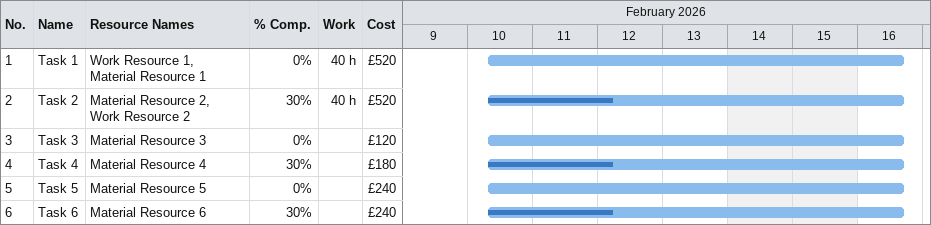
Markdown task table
| ID | Task | Start | Finish | Resources | % complete | Work (h) | Cost (£) |
|---|---|---|---|---|---|---|---|
| 1 | Task 1 | 2026-02-10 | 2026-02-16 | Work Resource 1, Material Resource 1 | 0 | 40 | 520 |
| 2 | Task 2 | 2026-02-10 | 2026-02-16 | Material Resource 2, Work Resource 2 | 30 | 40 | 520 |
| 3 | Task 3 | 2026-02-10 | 2026-02-16 | Material Resource 3 | 0 |  | 120 |
| 4 | Task 4 | 2026-02-10 | 2026-02-16 | Material Resource 4 | 30 |  | 180 |
| 5 | Task 5 | 2026-02-10 | 2026-02-16 | Material Resource 5 | 0 |  | 240 |
| 6 | Task 6 | 2026-02-10 | 2026-02-16 | Material Resource 6 | 30 |  | 240 |
